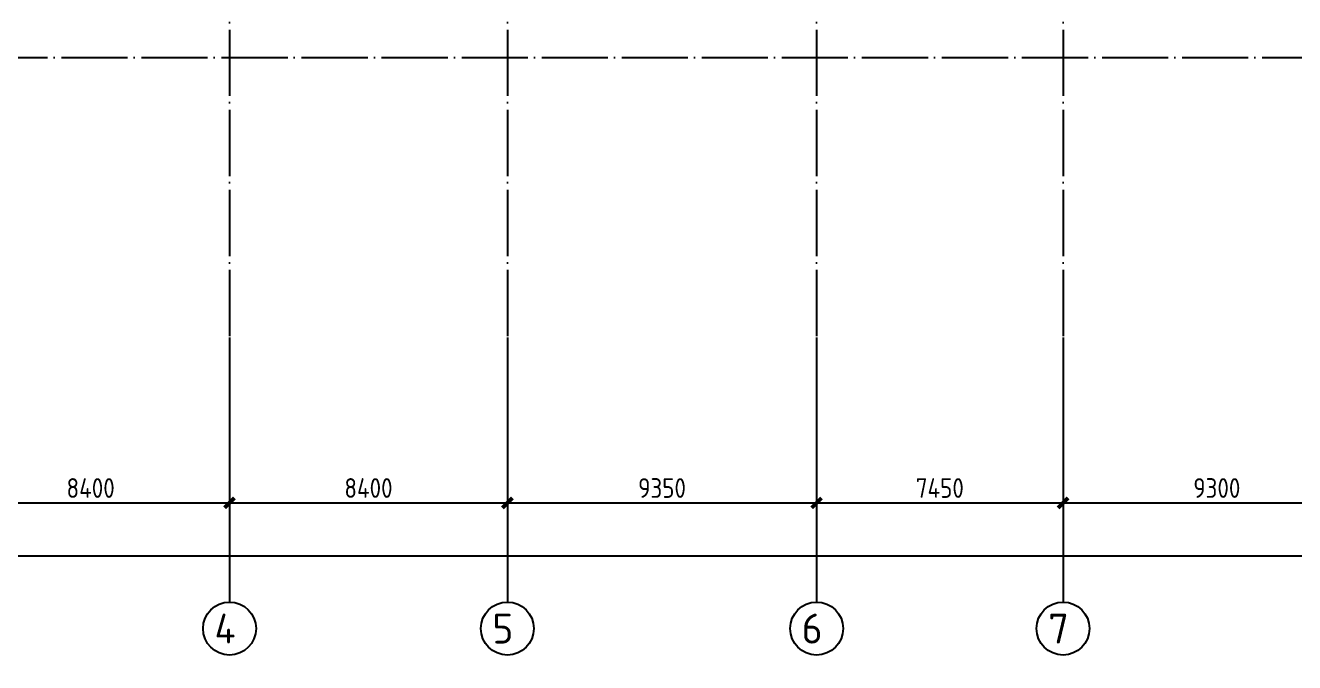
# Model space of a CAD drawing. Header units: inches. Extents: x 0 to 1813292486, y 0 to 3473589894.
# Drawn here: x 600441714 to 600480088, y 3473182919 to 3473202186 of the extents above; entities that cross this region are included whole.
import ezdxf
from ezdxf.enums import TextEntityAlignment as Align

# ---------------------------------------------------------------- set-up
doc = ezdxf.new("R2010")
doc.units = ezdxf.units.IN
doc.header["$LTSCALE"] = 1000
doc.header["$MEASUREMENT"] = 0
doc.linetypes.add('AX-MALL-GIRD-200$0$DOTE', pattern=[2.42, 2, -0.2, 0.02, -0.2])
for name, color, linetype in [('A-Anno-Note', 241, 'Continuous'), ('AX-MALL-DIM-P02$0$A-Detl-Thin', 131, 'Continuous'), ('AX-MALL-GIRD-200$0$A-Grid', 222, 'AX-MALL-GIRD-200$0$DOTE'), ('AX-MALL-GIRD-200$0$A-Grid-Iden', 11, 'Continuous'), ('AX-MALL-P02-200$0$A-Anno-Note', 241, 'Continuous'), ('AX-MALL-WALL-P02$0$A-Anno-Note', 241, 'Continuous'), ('AX-MALL-WALL-P02-QT$0$A-Detl-Patt', 8, 'Continuous'), ('AX-MALL-WALL-P02-QT$0$A-Detl-Thin', 131, 'Continuous'), ('AX-MALL-WALL-P02-QT$0$A-Wind', 4, 'Continuous'), ('AX-MALL-ZTKD-P02$0$A-Anno-Note', 241, 'Continuous'), ('AXIS_TEXT', 7, 'Continuous')]:
    doc.layers.add(name, color=color, linetype=linetype)
doc.styles.add('AX-MALL-GIRD-200$0$_TCH_AXIS', font='gbenor.shx', dxfattribs={"bigfont": 'gbcbig.shx'})
doc.styles.add('AX-MALL-GIRD-200$0$_TCH_DIM_T3', font='gbenor.shx')
doc.styles.add('COMPLEX', font='gbenor.shx', dxfattribs={"bigfont": 'gbcbig.shx'})
doc.dimstyles.new('AX-MALL-GIRD-200$0$_TCH_ARCH&&200', dxfattribs={"dimtxt": 595, "dimasz": 300, "dimexe": 500, "dimexo": 500, "dimgap": 152.5, "dimtad": 1, "dimdec": 0, "dimzin": 0, "dimdsep": 46, "dimtxsty": 'AX-MALL-GIRD-200$0$_TCH_DIM_T3', "dimblk": 'AX-MALL-GIRD-200$0$_ArchTick', "dimcen": 0.09, "dimclrt": 7, "dimazin": 2, "dimtfac": 1, "dimtdec": 0, "dimtix": 1, "dimtmove": 2, "dimatfit": 3, "dimfxl": 500, "dimtolj": 1, "dimtzin": 0, "dimarcsym": 0})

# ---------------------------------------------------------------- blocks, each defined once
blk = doc.blocks.new('_AXISO')
blk.add_circle((0, 0), 0.5)
at = {"layer": 'AXIS_TEXT', "style": 'COMPLEX', "width": 1.041667}
blk.add_attdef('A', text='', height=0.56, dxfattribs=at).set_placement((-0.25, -0.28), (0.25, -0.28), align=Align.FIT)
blk = doc.blocks.new('AX-MALL-GIRD-200$0$_ArchTick')
at = {"color": 0, "linetype": 'ByBlock', "const_width": 0.4}
blk.add_lwpolyline([(-0.5, -0.5), (0.5, 0.5)], dxfattribs=at)
blk = doc.blocks.new('*D402')
at = {"layer": 'AX-MALL-GIRD-200$0$A-Grid-Iden', "color": 0, "lineweight": -2, "transparency": 16777216}
for p, q in [((600228911, 3473108184), (600226607, 3473101999)), ((600226782, 3473102468), (600551951, 3472981333)), ((600554081, 3472987049), (600551777, 3472980864))]:
    blk.add_line(p, q, dxfattribs=at)
at = {"layer": 'AX-MALL-GIRD-200$0$A-Grid-Iden', "color": 0, "lineweight": -2, "transparency": 16777216, "xscale": 300, "yscale": 300, "zscale": 300}
for p, rotation in [((600226782, 3473102468), 159.5681613089764), ((600551951, 3472981333), 339.5681613089764)]:
    blk.add_blockref('AX-MALL-GIRD-200$0$_ArchTick', p, dxfattribs=dict(at, rotation=rotation))
at = {"layer": 'AX-MALL-GIRD-200$0$A-Grid-Iden', "color": 7, "transparency": 16777216, "insert": (600389524, 3473042322), "char_height": 595, "attachment_point": 5, "rotation": 339.5682, "style": 'AX-MALL-GIRD-200$0$_TCH_DIM_T3'}
blk.add_mtext('\\A1;347000', dxfattribs=at)
blk = doc.blocks.new('*D405')
at = {"layer": 'AX-MALL-GIRD-200$0$A-Grid-Iden', "color": 0, "lineweight": -2, "transparency": 16777216}
for p, q in [((600244654, 3473102319), (600242909, 3473097634)), ((600252526, 3473099387), (600250780, 3473094702)), ((600243083, 3473098102), (600250955, 3473095170))]:
    blk.add_line(p, q, dxfattribs=at)
at = {"layer": 'AX-MALL-GIRD-200$0$A-Grid-Iden', "color": 0, "lineweight": -2, "transparency": 16777216, "xscale": 300, "yscale": 300, "zscale": 300}
for p, rotation in [((600243083, 3473098102), 159.5681613094948), ((600250955, 3473095170), 339.5681613094948)]:
    blk.add_blockref('AX-MALL-GIRD-200$0$_ArchTick', p, dxfattribs=dict(at, rotation=rotation))
at = {"layer": 'AX-MALL-GIRD-200$0$A-Grid-Iden', "color": 7, "transparency": 16777216, "insert": (600247176, 3473097058), "char_height": 595, "attachment_point": 5, "rotation": 339.5682, "style": 'AX-MALL-GIRD-200$0$_TCH_DIM_T3'}
blk.add_mtext('\\A1;8400', dxfattribs=at)
blk = doc.blocks.new('*D406')
at = {"layer": 'AX-MALL-GIRD-200$0$A-Grid-Iden', "color": 0, "lineweight": -2, "transparency": 16777216}
for p, q in [((600252526, 3473099387), (600250780, 3473094702)), ((600260397, 3473096455), (600258652, 3473091769)), ((600250955, 3473095170), (600258827, 3473092238))]:
    blk.add_line(p, q, dxfattribs=at)
at = {"layer": 'AX-MALL-GIRD-200$0$A-Grid-Iden', "color": 0, "lineweight": -2, "transparency": 16777216, "xscale": 300, "yscale": 300, "zscale": 300}
for p, rotation in [((600250955, 3473095170), 159.5681613092855), ((600258827, 3473092238), 339.5681613092855)]:
    blk.add_blockref('AX-MALL-GIRD-200$0$_ArchTick', p, dxfattribs=dict(at, rotation=rotation))
at = {"layer": 'AX-MALL-GIRD-200$0$A-Grid-Iden', "color": 7, "transparency": 16777216, "insert": (600255048, 3473094126), "char_height": 595, "attachment_point": 5, "rotation": 339.5682, "style": 'AX-MALL-GIRD-200$0$_TCH_DIM_T3'}
blk.add_mtext('\\A1;8400', dxfattribs=at)
blk = doc.blocks.new('*D407')
at = {"layer": 'AX-MALL-GIRD-200$0$A-Grid-Iden', "color": 0, "lineweight": -2, "transparency": 16777216}
for p, q in [((600260397, 3473096455), (600258652, 3473091769)), ((600269159, 3473093191), (600267414, 3473088505)), ((600258827, 3473092238), (600267588, 3473088974))]:
    blk.add_line(p, q, dxfattribs=at)
at = {"layer": 'AX-MALL-GIRD-200$0$A-Grid-Iden', "color": 0, "lineweight": -2, "transparency": 16777216, "xscale": 300, "yscale": 300, "zscale": 300}
for p, rotation in [((600258827, 3473092238), 159.5681613086145), ((600267588, 3473088974), 339.5681613086145)]:
    blk.add_blockref('AX-MALL-GIRD-200$0$_ArchTick', p, dxfattribs=dict(at, rotation=rotation))
at = {"layer": 'AX-MALL-GIRD-200$0$A-Grid-Iden', "color": 7, "transparency": 16777216, "insert": (600263365, 3473091027), "char_height": 595, "attachment_point": 5, "rotation": 339.5682, "style": 'AX-MALL-GIRD-200$0$_TCH_DIM_T3'}
blk.add_mtext('\\A1;9350', dxfattribs=at)
blk = doc.blocks.new('*D408')
at = {"layer": 'AX-MALL-GIRD-200$0$A-Grid-Iden', "color": 0, "lineweight": -2, "transparency": 16777216}
for p, q in [((600269159, 3473093191), (600267414, 3473088505)), ((600276141, 3473090590), (600274395, 3473085904)), ((600267588, 3473088974), (600274570, 3473086373))]:
    blk.add_line(p, q, dxfattribs=at)
at = {"layer": 'AX-MALL-GIRD-200$0$A-Grid-Iden', "color": 0, "lineweight": -2, "transparency": 16777216, "xscale": 300, "yscale": 300, "zscale": 300}
for p, rotation in [((600267588, 3473088974), 159.5681613087634), ((600274570, 3473086373), 339.5681613087634)]:
    blk.add_blockref('AX-MALL-GIRD-200$0$_ArchTick', p, dxfattribs=dict(at, rotation=rotation))
at = {"layer": 'AX-MALL-GIRD-200$0$A-Grid-Iden', "color": 7, "transparency": 16777216, "insert": (600271236, 3473088095), "char_height": 595, "attachment_point": 5, "rotation": 339.5682, "style": 'AX-MALL-GIRD-200$0$_TCH_DIM_T3'}
blk.add_mtext('\\A1;7450', dxfattribs=at)
blk = doc.blocks.new('*D409')
at = {"layer": 'AX-MALL-GIRD-200$0$A-Grid-Iden', "color": 0, "lineweight": -2, "transparency": 16777216}
for p, q in [((600276141, 3473090590), (600274395, 3473085904)), ((600284855, 3473087343), (600283110, 3473082658)), ((600274570, 3473086373), (600283285, 3473083126))]:
    blk.add_line(p, q, dxfattribs=at)
at = {"layer": 'AX-MALL-GIRD-200$0$A-Grid-Iden', "color": 0, "lineweight": -2, "transparency": 16777216, "xscale": 300, "yscale": 300, "zscale": 300}
for p, rotation in [((600274570, 3473086373), 159.5681613092587), ((600283285, 3473083126), 339.5681613092586)]:
    blk.add_blockref('AX-MALL-GIRD-200$0$_ArchTick', p, dxfattribs=dict(at, rotation=rotation))
at = {"layer": 'AX-MALL-GIRD-200$0$A-Grid-Iden', "color": 7, "transparency": 16777216, "insert": (600279084, 3473085171), "char_height": 595, "attachment_point": 5, "rotation": 339.5682, "style": 'AX-MALL-GIRD-200$0$_TCH_DIM_T3'}
blk.add_mtext('\\A1;9300', dxfattribs=at)
blk = doc.blocks.new('AX-MALL-WALL-P02-QT$0$tj')
at = {"layer": 'AX-MALL-WALL-P02-QT$0$A-Detl-Patt'}
h = blk.add_hatch(dxfattribs=at)
h.set_pattern_fill('STEEL', color=256, scale=100, angle=50.4318)
h.set_pattern_definition([(75, (-14278.2, 156289.83), (-153.340725, 41.08752), []), (75, (-14317.88, 156358.57), (-153.340725, 41.08752), [])])
edge = h.paths.add_edge_path()
edge.add_line((88101, 47667), (87884, 47460))
edge.add_line((87884, 47460), (91572, 43585))
edge.add_arc((262949, 558938), 543101, 251.60574, 260.02887)
edge.add_arc((172181, -2862), 27100, 64.7129, 96.9316, ccw=False)
edge.add_arc((262949, 558936), 543100, 261.61551, 271.72515)
edge.add_line((279299, 16083), (279299, 16383))
edge.add_arc((262949, 558936), 542800, 261.6202, 271.7261, ccw=False)
edge.add_arc((172181, -2862), 27400, 64.8063, 96.8382)
edge.add_arc((262949, 558938), 542801, 251.61364, 260.02417, ccw=False)
edge.add_line((91737, 43846), (88101, 47667))
blk = doc.blocks.new('AX-MALL-GIRD-200')
at = {"layer": 'AX-MALL-GIRD-200$0$A-Grid'}
for p, q in [((600291430, 3473203819.2), (600252700.5, 3473099855.5)), ((600299301.5, 3473200886.9), (600260572, 3473096923.1)), ((600308063.3, 3473197622.8), (600269333.8, 3473093659.1)), ((600315044.6, 3473195022.1), (600276315.1, 3473091058.4)), ((600214611.2, 3473123083.7), (600572507.2, 3472989756.9))]:
    blk.add_line(p, q, dxfattribs=at)
at = {"layer": 'AX-MALL-GIRD-200$0$A-Grid-Iden'}
for p, q in [((600252700.5, 3473099855.5), (600249907.7, 3473092358.8)), ((600260572, 3473096923.1), (600257779.3, 3473089426.4)), ((600269333.8, 3473093659.1), (600266541, 3473086162.4)), ((600276315.1, 3473091058.4), (600273522.3, 3473083561.7))]:
    blk.add_line(p, q, dxfattribs=at)
ref = blk.add_blockref('_AXISO', (600249628.4, 3473091609.1), dxfattribs=dict(at, xscale=1600, yscale=1600, zscale=1600))
ref.add_attrib('A', '4', dxfattribs={"height": 905.1, "rotation": 339.56816, "style": 'AX-MALL-GIRD-200$0$_TCH_AXIS', "width": 1.05}).set_placement((600249046.4, 3473091343), (600249640.1, 3473091121.9), align=Align.FIT)
ref = blk.add_blockref('_AXISO', (600257500, 3473088676.8), dxfattribs=dict(at, xscale=1600, yscale=1600, zscale=1600))
ref.add_attrib('A', '5', dxfattribs={"height": 905.1, "rotation": 339.56816, "style": 'AX-MALL-GIRD-200$0$_TCH_AXIS', "width": 1.05}).set_placement((600256917.9, 3473088410.7), (600257511.6, 3473088189.5), align=Align.FIT)
ref = blk.add_blockref('_AXISO', (600266261.8, 3473085412.7), dxfattribs=dict(at, xscale=1600, yscale=1600, zscale=1600))
ref.add_attrib('A', '6', dxfattribs={"height": 905.1, "rotation": 339.56816, "style": 'AX-MALL-GIRD-200$0$_TCH_AXIS', "width": 1.05}).set_placement((600265679.7, 3473085146.6), (600266273.4, 3473084925.5), align=Align.FIT)
ref = blk.add_blockref('_AXISO', (600273243.1, 3473082812), dxfattribs=dict(at, xscale=1600, yscale=1600, zscale=1600))
ref.add_attrib('A', '7', dxfattribs={"height": 905.1, "rotation": 339.56816, "style": 'AX-MALL-GIRD-200$0$_TCH_AXIS', "width": 1.05}).set_placement((600272661, 3473082545.9), (600273254.7, 3473082324.7), align=Align.FIT)
for base, p1, p2, picture, middle in [((600551951.4, 3472981332.7), (600229085.8, 3473108652.6), (600554255.4, 3472987517.4), '*D402', (600389523.7, 3473042322)), ((600250955, 3473095170.1), (600244828.9, 3473102787.9), (600252700.5, 3473099855.5), '*D405', (600247176.3, 3473097057.9)), ((600258826.5, 3473092237.7), (600252700.5, 3473099855.5), (600260572, 3473096923.1), '*D406', (600255047.9, 3473094125.6)), ((600267588.3, 3473088973.7), (600260572, 3473096923.1), (600269333.8, 3473093659.1), '*D407', (600263364.5, 3473091027.4)), ((600274569.6, 3473086372.9), (600269333.8, 3473093659.1), (600276315.1, 3473091058.4), '*D408', (600271236.1, 3473088095)), ((600283284.5, 3473083126.4), (600276315.1, 3473091058.4), (600285030, 3473087811.8), '*D409', (600279084.2, 3473085171.3))]:
    dim = blk.add_linear_dim(base=base, p1=p1, p2=p2, angle=339.56816, dimstyle='AX-MALL-GIRD-200$0$_TCH_ARCH&&200', override={"dimgap": 0}, dxfattribs=at)
    dim.commit()
    dim.dimension.update_dxf_attribs({"geometry": picture, "text_midpoint": middle, "dimtype": 129, "text_rotation": 339.56816})
blk = doc.blocks.new('AX-MALL-WALL-P02-QT')
at = {"layer": 'AX-MALL-WALL-P02-QT$0$A-Detl-Thin', "rotation": 339.5681613091762}
blk.add_blockref('AX-MALL-WALL-P02-QT$0$tj', (600144118.7, 3473128496.3), dxfattribs=at)
at = {"layer": 'AX-MALL-WALL-P02-QT$0$A-Wind'}
blk.add_blockref('AX-MALL-GIRD-200', (0, 0), dxfattribs=at)
blk = doc.blocks.new('AX-MALL-WALL-P02')
at = {"layer": 'AX-MALL-WALL-P02$0$A-Anno-Note'}
blk.add_blockref('AX-MALL-WALL-P02-QT', (0, 0), dxfattribs=at)
blk = doc.blocks.new('AX-MALL-ZTKD-P02')
at = {"layer": 'AX-MALL-ZTKD-P02$0$A-Anno-Note'}
blk.add_blockref('AX-MALL-GIRD-200', (0, 0), dxfattribs=at)
blk = doc.blocks.new('AX-MALL-DIM-P02')
at = {"layer": 'AX-MALL-DIM-P02$0$A-Detl-Thin'}
blk.add_blockref('AX-MALL-ZTKD-P02', (0, 0), dxfattribs=at)
blk = doc.blocks.new('AX-MALL-P02-200')
at = {"layer": 'AX-MALL-P02-200$0$A-Anno-Note'}
blk.add_blockref('AX-MALL-WALL-P02', (0, 0), dxfattribs=at)
blk.add_blockref('AX-MALL-DIM-P02', (0, 0), dxfattribs=at)

msp = doc.modelspace()

# ---------------------------------------------------------------- block references
at = {"layer": 'A-Anno-Note', "rotation": 20.43183869077545}
msp.add_blockref('AX-MALL-P02-200', (1250392459, 9048126), dxfattribs=at)

doc.saveas('drawing.dxf')
